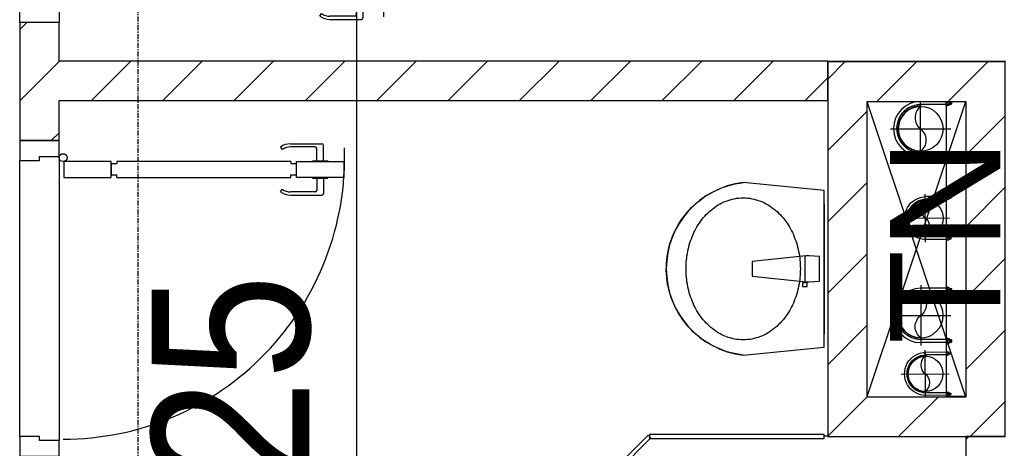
# Model space of a CAD drawing. Header units: millimetres. Extents: x 962 to 241049, y -15958 to 84407.
# Drawn here: x 174932 to 177431, y 57655 to 58742 of the extents above; entities that cross this region are included whole.
import ezdxf

# ---------------------------------------------------------------- set-up
doc = ezdxf.new("R2010")
doc.units = ezdxf.units.MM
doc.linetypes.add('Grid Line', pattern=[22.225, 12.7, -3.175, 3.175, -3.175])
doc.linetypes.add('IMPORT-CENTER _3_', pattern=[10.16, 6.35, -1.27, 1.27, -1.27])
for name, color, linetype, lineweight in [('0-1', 7, 'Continuous', 5), ('0-2', 250, 'Continuous', 9), ('A-ANNO-DIMS', 211, 'Continuous', 9), ('A-ANNO-DIMS-160', 211, 'Continuous', 9), ('A-DETL-GENF-1', 9, 'Continuous', 9), ('A-DOOR-1', 254, 'Continuous', 9), ('A-DOOR-2', 9, 'Continuous', 9), ('A-FLOR-2', 9, 'Continuous', 9), ('A-GLAZ-CURT-1', 254, 'Continuous', 9), ('A-GLAZ-CURT-2', 9, 'Continuous', 9), ('A-WALL-1', 253, 'Continuous', 18), ('A-WALL-2', 9, 'Continuous', 9), ('A-WALL-3', 113, 'Continuous', 18), ('A-WALL-PATT-1', 10, 'Continuous', 9), ('A-WALL-PATT-2', 111, 'Continuous', 9), ('G-ANNO-TEXT-1', 7, 'Continuous', 9), ('G-IMPT', 8, 'Continuous', 9), ('G-IMPT-2', 8, 'IMPORT-CENTER _3_', 9), ('M-EQPM', 50, 'Continuous', 9), ('P-SANR-FIXT-1', 254, 'Continuous', 9), ('S-GRID-1', 1, 'Grid Line', 9)]:
    doc.layers.add(name, color=color, linetype=linetype, lineweight=lineweight)
doc.styles.add('Arial_10', font='arial_0.ttf', dxfattribs={"height": 280})
doc.styles.add('UTM Avo', font='UTM Avo.ttf', dxfattribs={"width": 0.9, "height": 400})
doc.dimstyles.new('1_Dim_chi_tiet_2_5_1', dxfattribs={"dimscale": 304.8, "dimtxt": 399.720379, "dimasz": 0.629921, "dimexe": 0.524934, "dimexo": 0.0625, "dimgap": 0.052493, "dimtad": 1, "dimdec": 0, "dimrnd": 5, "dimzin": 0, "dimdsep": 46, "dimtxsty": 'UTM Avo', "dimblk1": 'OBLIQUE', "dimblk2": 'OBLIQUE', "dimsah": 1, "dimcen": 0.09, "dimdle": 0.524934, "dimazin": 0, "dimtfac": 1, "dimtdec": 4, "dimtix": 1, "dimtmove": 0, "dimatfit": 3, "dimfxl": 1.049869, "dimfxlon": 1, "dimtvp": 1, "dimtolj": 1, "dimtzin": 0, "dimarcsym": 2})
pattern_1 = [(45, (0, 0), (-90.50967, 90.50967), [])]
pattern_2 = [(45, (63179.03, 0), (-90.50967, 90.50967), [])]

# ---------------------------------------------------------------- blocks, each defined once
blk = doc.blocks.new('DOOR_CW_01 CANH MO-PANEL KINH - DIW_01-900x2200-CỬA GỖ VÂN LAMINATE-553375-TKCS_MB TẦNG 1')
at = {"layer": 'A-DETL-GENF-1'}
for p, q in [((-397, -182), (-397, -62)), ((-397, -62), (-357, -62)), ((-357, -62), (-357, -182)), ((-357, -182), (-397, -182)), ((-397, -196), (-391, -196)), ((-397, -738), (-397, -196)), ((-391, -196), (-391, -182)), ((-391, -182), (-363, -182)), ((-363, -182), (-363, -196)), ((-357, -196), (-363, -196)), ((-357, -196), (-357, -738)), ((-433.9, -711.2), (-427.3, -715.8)), ((-320.1, -711.2), (-326.7, -715.8)), ((-442, -737), (-442, -816.5)), ((-434, -799.5), (-434, -737)), ((-397, -738), (-391, -738)), ((-391, -752), (-391, -738)), ((-357, -738), (-363, -738)), ((-363, -738), (-363, -752)), ((-320, -799.5), (-320, -737)), ((-312, -737), (-312, -816.5)), ((-357, -752), (-397, -752)), ((-397, -752), (-397, -872)), ((-363, -752), (-391, -752)), ((-357, -872), (-357, -752)), ((-399, -792.2), (-399, -831.8)), ((-397, -792.2), (-399, -792.2)), ((-397, -792.2), (-397, -831.8)), ((-357, -792.2), (-357, -831.8)), ((-357, -792.2), (-355, -792.2)), ((-355, -792.2), (-355, -831.8)), ((-399, -820.5), (-438, -820.5)), ((-399, -803.5), (-430, -803.5)), ((-355, -803.5), (-324, -803.5)), ((-355, -820.5), (-316, -820.5)), ((-399, -831.8), (-397, -831.8)), ((-355, -831.8), (-357, -831.8)), ((-397, -872), (-357, -872))]:
    blk.add_line(p, q, dxfattribs=at)
blk.add_circle((-407, -60), 10, dxfattribs=at)
for centre, radius, start, end in [((-407, -60), 814, 268, 0), ((-397, -737), 45, 145, 180), ((-397, -737), 37, 145, 180), ((-357, -737), 37, 0, 35), ((-357, -737), 45, 360, 35), ((-430, -799.5), 4, 180, 270), ((-324, -799.5), 4, 270, 0), ((-438, -816.5), 4, 180, 270), ((-316, -816.5), 4, 270, 0)]:
    blk.add_arc(centre, radius, start, end, dxfattribs=at)
at = {"layer": 'A-DOOR-2'}
for p, q in [((-450, -50), (-450, 50)), ((-450, 50), (-400, 50)), ((-400, 50), (-400, 0)), ((400, 0), (400, 50)), ((400, 50), (450, 50)), ((450, 50), (450, -50)), ((-410, 0), (-410, -50)), ((-400, 0), (-410, 0)), ((410, 0), (400, 0)), ((410, -50), (410, 0)), ((-410, -50), (-450, -50)), ((-407, -50), (-382, -50)), ((450, -50), (410, -50))]:
    blk.add_line(p, q, dxfattribs=at)
blk = doc.blocks.new('DOOR_CW_01 CANH MO-PANEL KINH - DIG_02-800x2200-CỬA NHÔM KÍNH-400864-TKCS_MB TẦNG 1')
at = {"layer": 'A-DETL-GENF-1'}
for p, q in [((-347, 772), (-307, 772)), ((-347, 652), (-347, 772)), ((-307, 772), (-307, 652)), ((-349, 731.8), (-347, 731.8)), ((-349, 692.2), (-349, 731.8)), ((-347, 692.2), (-347, 731.8)), ((-307, 692.2), (-307, 731.8)), ((-305, 731.8), (-307, 731.8)), ((-305, 692.2), (-305, 731.8)), ((-392, 637), (-392, 716.5)), ((-349, 720.5), (-388, 720.5)), ((-349, 703.5), (-380, 703.5)), ((-305, 720.5), (-266, 720.5)), ((-305, 703.5), (-274, 703.5)), ((-262, 637), (-262, 716.5)), ((-384, 699.5), (-384, 637)), ((-347, 692.2), (-349, 692.2)), ((-307, 692.2), (-305, 692.2)), ((-270, 699.5), (-270, 637)), ((-307, 652), (-347, 652)), ((-313, 652), (-341, 652)), ((-341, 652), (-341, 638)), ((-313, 638), (-313, 652)), ((-347, 638), (-341, 638)), ((-347, 638), (-347, 196)), ((-307, 638), (-313, 638)), ((-307, 196), (-307, 638)), ((-383.9, 611.2), (-377.3, 615.8)), ((-270.1, 611.2), (-276.7, 615.8)), ((-347, 196), (-341, 196)), ((-307, 182), (-347, 182)), ((-347, 182), (-347, 62)), ((-341, 196), (-341, 182)), ((-341, 182), (-313, 182)), ((-307, 196), (-313, 196)), ((-313, 182), (-313, 196)), ((-307, 62), (-307, 182)), ((-347, 62), (-307, 62))]:
    blk.add_line(p, q, dxfattribs=at)
blk.add_circle((-357, 60), 10, dxfattribs=at)
for centre, radius, start, end in [((-357, 60), 714, 360, 92), ((-388, 716.5), 4, 90, 180), ((-380, 699.5), 4, 90, 180), ((-274, 699.5), 4, 0, 90), ((-266, 716.5), 4, 0, 90), ((-347, 637), 45, 180, 215), ((-347, 637), 37, 180, 215), ((-307, 637), 37, 325, 0), ((-307, 637), 45, 325, 0)]:
    blk.add_arc(centre, radius, start, end, dxfattribs=at)
at = {"layer": 'A-DOOR-2'}
for p, q in [((-360, 50), (-400, 50)), ((-400, 50), (-400, -50)), ((-360, 0), (-360, 50)), ((-357, 50), (-332, 50)), ((400, 50), (360, 50)), ((360, 50), (360, 0)), ((400, -50), (400, 50)), ((-350, 0), (-360, 0)), ((-350, -50), (-350, 0)), ((360, 0), (350, 0)), ((350, 0), (350, -50)), ((-400, -50), (-350, -50)), ((350, -50), (400, -50))]:
    blk.add_line(p, q, dxfattribs=at)
blk = doc.blocks.new('bonruatreo - Chậu rửa-348246-TKCS_MB TẦNG 1')
at = {"layer": 'P-SANR-FIXT-1'}
for p, q in [((-218.6, 205), (-198.4, 0)), ((198.4, 0), (218.6, 205)), ((-18.5, 182.5), (-32.2, 52.9)), ((18.5, 182.5), (-18.5, 182.5)), ((33, 45.4), (18.5, 182.5)), ((-35.6, 54.2), (-44.7, 54.2)), ((-44.7, 54.2), (-44.7, 42.8)), ((-35.6, 52.9), (-35.6, 54.2)), ((-32.2, 52.9), (-35.6, 52.9)), ((-35.6, 44.2), (-35.6, 52.9)), ((-32.2, 52.9), (-33.1, 44.2)), ((-44.7, 42.8), (-35.6, 42.8)), ((-35.6, 42.8), (-35.6, 44.2)), ((-35.6, 44.2), (-33.1, 44.2)), ((-33, 37.3), (-31.4, 12.2)), ((32.7, 48.5), (-32.7, 48.5)), ((31.4, 12.2), (33, 37.3)), ((-198.4, 0), (198.4, 0)), ((165, 0), (-165, 0)), ((-30.2, 11), (30.2, 11))]:
    blk.add_line(p, q, dxfattribs=at)
at = {"layer": 'P-SANR-FIXT-1', "flags": 128}
blk.add_lwpolyline([(-218.6, 205), (-217.4, 213.7), (-215.9, 222.4), (-214, 231), (-211.8, 239.5), (-209.3, 247.9), (-206.4, 256.2), (-203.2, 264.4), (-199.6, 272.5), (-195.8, 280.4), (-191.6, 288.1), (-187.1, 295.7), (-182.3, 303.1), (-177.3, 310.3), (-171.9, 317.3), (-166.3, 324.1), (-160.4, 330.6), (-154.2, 336.9), (-147.8, 342.9), (-141.2, 348.7), (-134.3, 354.2), (-127.3, 359.4), (-120, 364.4), (-112.5, 369), (-104.9, 373.4), (-97.1, 377.4), (-89.1, 381.2), (-81, 384.6), (-72.7, 387.6), (-64.4, 390.4), (-55.9, 392.8), (-47.3, 394.8), (-38.7, 396.6), (-30, 397.9), (-21.3, 399), (-12.5, 399.6), (-3.7, 400), (5.1, 399.9), (13.9, 399.6), (22.6, 398.8), (31.4, 397.8), (40.1, 396.3), (48.7, 394.5), (57.2, 392.4), (65.7, 390), (74, 387.2), (82.2, 384.1), (90.3, 380.6), (98.3, 376.8), (106.1, 372.7), (113.7, 368.3), (121.1, 363.6), (128.4, 358.7), (135.4, 353.4), (142.2, 347.8), (148.8, 342), (155.2, 335.9), (161.3, 329.6), (167.2, 323), (172.8, 316.2), (178.1, 309.2), (183.1, 302), (187.8, 294.6), (192.2, 287), (196.4, 279.2), (200.2, 271.3), (203.7, 263.2), (206.8, 255), (209.7, 246.6), (212.2, 238.2), (214.3, 229.7), (216.1, 221.1), (217.6, 212.4), (218.6, 205)], dxfattribs=at)
at = {"layer": 'P-SANR-FIXT-1'}
for centre, radius, start, end in [((0, 180), 220, 6.525, 173.475), ((5.5, 41.4), 38.7, 175.8543, 186.034), ((-5.5, 41.4), 38.7, 353.966, 6.034), ((-30.1, 12.3), 1.3, 183.5997, 268.7722), ((30.1, 12.3), 1.3, 271.2278, 356.4003)]:
    blk.add_arc(centre, radius, start, end, dxfattribs=at)
for points in [[(-180, 205), (-180, 212.4), (-178.6, 227.3), (-172.4, 248.8), (-162.5, 268.9), (-149.4, 287), (-133.8, 303), (-116.1, 316.6), (-96.9, 327.9), (-76.5, 336.8), (-55.2, 343.5), (-33.3, 347.9), (-11.2, 350.1), (11.1, 350.1), (33.3, 347.9), (55.2, 343.5), (76.5, 336.8), (96.9, 327.9), (116.1, 316.6), (133.8, 302.9), (149.5, 287), (162.5, 268.8), (172.4, 248.8), (178.6, 227.3), (180, 212.4), (180, 205)], [(180, 205), (180, 197.6), (178.6, 182.7), (172.4, 161.2), (162.5, 141.2), (149.5, 123), (133.8, 107.1), (116.1, 93.4), (96.9, 82.1), (76.5, 73.2), (55.2, 66.5), (33.3, 62.1), (11.1, 59.9), (-11.2, 59.9), (-33.3, 62.1), (-55.2, 66.5), (-76.5, 73.2), (-96.9, 82.1), (-116.1, 93.4), (-133.8, 107), (-149.4, 123), (-162.5, 141.1), (-172.4, 161.2), (-178.6, 182.7), (-180, 197.6), (-180, 205)]]:
    blk.add_open_spline(points, degree=3, dxfattribs=at)
blk = doc.blocks.new('System Panel - Glazed-579637-TKCS_MB TẦNG 1')
at = {"layer": 'A-GLAZ-CURT-2'}
for p, q in [((352.2, 5), (-352.2, 5)), ((-352.2, 5), (-352.2, -5)), ((352.2, -5), (352.2, 5)), ((-352.2, -5), (352.2, -5))]:
    blk.add_line(p, q, dxfattribs=at)
blk = doc.blocks.new('System Panel - Glazed-919683-TKCS_MB TẦNG 1')
at = {"layer": 'A-GLAZ-CURT-2'}
for p, q in [((221.2, 5), (-221.2, 5)), ((-221.2, 5), (-221.2, -5)), ((221.2, -5), (221.2, 5)), ((-221.2, -5), (221.2, -5))]:
    blk.add_line(p, q, dxfattribs=at)
blk = doc.blocks.new('NCV_TKTC_TANG 1_rvt-1-TKCS_MB TẦNG 1')
at = {"layer": 'A-WALL-PATT-1'}
h = blk.add_hatch(dxfattribs=at)
h.set_pattern_fill('FP_1', color=256, style=0, pattern_type=2)
h.set_pattern_definition(pattern_1)
h.paths.add_polyline_path([(111841.4, 56836.9), (111852.6, 56836.9), (111852.6, 57635.3), (111752.6, 57635.3), (111752.6, 56836.9)])
h.paths.add_polyline_path([(111752.6, 58435.3), (111852.6, 58435.3), (111852.6, 58734.9), (111752.6, 58734.9)])
h.paths.add_polyline_path([(111852.6, 59634.9), (111852.6, 59936.9), (111752.6, 59936.9), (111752.6, 59634.9)])
h.paths.add_polyline_path([(111772.6, 60136.9), (111852.6, 60136.9), (111852.6, 60534.9), (111752.6, 60534.9), (111752.6, 60136.9)])
h.paths.add_polyline_path([(111852.6, 61434.9), (111852.6, 61636.9), (111752.6, 61636.9), (111752.6, 61434.9)])
h = blk.add_hatch(dxfattribs=at)
h.set_pattern_fill('FP_1', color=256, style=0, pattern_type=2)
h.set_pattern_definition(pattern_1)
h.paths.add_polyline_path([(111852.6, 58536.9), (113802.6, 58536.9), (113802.6, 58636.9), (111852.6, 58636.9)])
h = blk.add_hatch(dxfattribs=at)
h.set_pattern_fill('FP_1', color=256, style=0, pattern_type=2)
h.set_pattern_definition(pattern_1)
h.paths.add_polyline_path([(114152.6, 56836.9), (114252.6, 56836.9), (114252.6, 57684.9), (114152.6, 57684.9), (114152.6, 56949.3)])
at = {"layer": 'A-FLOR-2'}
for p, q in [((113802.6, 58636.9), (114252.6, 58636.9)), ((111752.6, 57685.3), (111752.6, 58385.3)), ((113792.6, 57686.9), (113802.2, 57686.9))]:
    blk.add_line(p, q, dxfattribs=at)
at = {"layer": 'A-WALL-1'}
for p, q in [((111852.6, 58734.9), (111752.6, 58734.9)), ((111752.6, 58734.9), (111752.6, 58435.3)), ((111852.6, 58636.9), (111852.6, 58734.9)), ((113802.6, 58636.9), (111852.6, 58636.9)), ((113802.6, 58536.9), (113802.6, 58636.9)), ((111852.6, 58435.3), (111852.6, 58536.9)), ((111852.6, 58536.9), (113802.6, 58536.9)), ((111752.6, 58435.3), (111852.6, 58435.3)), ((114152.6, 57684.9), (114152.6, 56836.9)), ((114252.6, 57684.9), (114152.6, 57684.9))]:
    blk.add_line(p, q, dxfattribs=at)
at = {"layer": 'A-WALL-2'}
for p, q in [((111752.6, 57685.3), (111752.6, 58385.3)), ((111852.6, 58395.3), (111852.6, 57675.3))]:
    blk.add_line(p, q, dxfattribs=at)
at = {"layer": 'A-DOOR-1'}
for name, p, rotation in [('DOOR_CW_01 CANH MO-PANEL KINH - DIW_01-900x2200-CỬA GỖ VÂN LAMINATE-553375-TKCS_MB TẦNG 1', (111802.6, 59184.9), 89.99999999999905), ('DOOR_CW_01 CANH MO-PANEL KINH - DIG_02-800x2200-CỬA NHÔM KÍNH-400864-TKCS_MB TẦNG 1', (111802.6, 58035.3), 269.999999999999)]:
    blk.add_blockref(name, p, dxfattribs=dict(at, rotation=rotation))
at = {"layer": 'A-GLAZ-CURT-1', "rotation": 44.99999999999893}
blk.add_blockref('System Panel - Glazed-579637-TKCS_MB TẦNG 1', (113101.2, 57436.3), dxfattribs=at)
at = {"layer": 'A-GLAZ-CURT-1'}
blk.add_blockref('System Panel - Glazed-919683-TKCS_MB TẦNG 1', (113571.4, 57685.3), dxfattribs=at)
at = {"layer": 'P-SANR-FIXT-1', "rotation": 89.99999999999957}
blk.add_blockref('bonruatreo - Chậu rửa-348246-TKCS_MB TẦNG 1', (113792.6, 58110.3), dxfattribs=at)
blk = doc.blocks.new('TKTC_XREF_251221_MB TANG 1 - TKTC_XREF_260130_MB TANG 1_dwg_CUM U_DN100-4202115-TKCS_MB TẦNG 1')
at = {"layer": 'G-IMPT'}
blk.add_hatch(color=256, dxfattribs=at).paths.add_polyline_path([(0, -61), (0, -57), (14.8, -55.1), (28.5, -49.4), (40.3, -40.3), (49.4, -28.5), (55.1, -14.8), (57, 0), (55.1, 14.8), (49.4, 28.5), (40.3, 40.3), (28.5, 49.4), (14.8, 55.1), (0, 57), (0, 61), (15.8, 58.9), (30.5, 52.8), (43.1, 43.1), (52.8, 30.5), (58.9, 15.8), (61, 0), (58.9, -15.8), (52.8, -30.5), (43.1, -43.1), (30.5, -52.8), (15.8, -58.9)])
for p, q in [((-79.1, 66.6), (-79.1, 63.4)), ((-76.6, 66.6), (-76.6, 63.4)), ((-74.6, 66.6), (-74.6, 63.4)), ((-72.7, 69.3), (-72.7, 60.7)), ((-66.9, 67.9), (-71.7, 67.9)), ((-65, 69), (0, 69)), ((-66.9, 62.1), (-71.7, 62.1)), ((-72.7, -60.7), (-72.7, -69.3)), ((-66.9, -62.1), (-71.7, -62.1)), ((-79.1, -63.4), (-79.1, -66.6)), ((-76.6, -63.4), (-76.6, -66.6)), ((-74.6, -63.4), (-74.6, -66.6)), ((-66.9, -67.9), (-71.7, -67.9)), ((-65, -69), (0, -69))]:
    blk.add_line(p, q, dxfattribs=at)
at = {"layer": 'G-IMPT', "flags": 128}
for points in [[(-72.7, 67.6), (-78.1, 67.6), (-78.1, 62.4), (-72.7, 62.4)], [(-71.7, 59.2), (-66.9, 59.2), (-66.9, 70.8), (-71.7, 70.8)], [(-66.9, 70.8), (-66.9, 72.7), (-65, 72.7), (-65, 57.3), (-66.9, 57.3), (-66.9, 59.2)], [(-65, 61), (0, 61), (0, 57)], [(-72.7, -62.4), (-78.1, -62.4), (-78.1, -67.6), (-72.7, -67.6)], [(-71.7, -70.8), (-66.9, -70.8), (-66.9, -59.2), (-71.7, -59.2)], [(-66.9, -59.2), (-66.9, -57.3), (-65, -57.3), (-65, -72.7), (-66.9, -72.7), (-66.9, -70.8)], [(-65, -61), (0, -61), (0, -57)]]:
    blk.add_lwpolyline(points, dxfattribs=at)
at = {"layer": 'G-IMPT'}
for centre, radius, start, end in [((-78.1, 66.6), 0.96, 90, 180), ((-78.1, 63.4), 0.96, 180, 270), ((-71.1, 69.3), 1.56, 112.6199, 247.3801), ((-67.9, 65), 4.8, 143.1301, 216.8699), ((0, 0), 69, 270, 90), ((-71.1, 60.7), 1.56, 112.6199, 247.3801), ((0, 0), 61, 270, 90), ((0, 0), 57, 270, 90), ((-78.1, -63.4), 0.96, 90, 180), ((-71.1, -60.7), 1.56, 112.6199, 247.3801), ((-67.9, -65), 4.8, 143.1301, 216.8699), ((-78.1, -66.6), 0.96, 180, 270), ((-71.1, -69.3), 1.56, 112.6199, 247.3801)]:
    blk.add_arc(centre, radius, start, end, dxfattribs=at)
blk = doc.blocks.new('TKTC_XREF_251221_MB TANG 1 - TKTC_XREF_260130_MB TANG 1_dwg_$cc-V203-TKCS_MB TẦNG 1')
at = {"layer": 'G-IMPT'}
blk.add_circle((0, 0), 0.5, dxfattribs=at)
for centre, radius, start, end in [((0, 0), 0.5, 90, 270), ((0.188, 0.25), 0.313, 126.8699, 233.1301), ((-0.188, -0.25), 0.313, 306.8699, 53.1301)]:
    blk.add_arc(centre, radius, start, end, dxfattribs=at)
at = {"layer": 'G-IMPT-2'}
for p, q in [((0, -0.656), (0, 0.673)), ((-0.673, 0), (0.673, 0))]:
    blk.add_line(p, q, dxfattribs=at)
blk = doc.blocks.new('TKTC_XREF_251221_MB TANG 1 - TKTC_XREF_260130_MB TANG 1_dwg_$cc-4202122-TKCS_MB TẦNG 1')
at = {"layer": 'G-IMPT'}
blk.add_circle((0, 0), 0.5, dxfattribs=at)
for centre, radius, start, end in [((0, 0), 0.5, 90, 270), ((0.188, 0.25), 0.313, 126.8699, 233.1301), ((-0.188, -0.25), 0.313, 306.8699, 53.1301)]:
    blk.add_arc(centre, radius, start, end, dxfattribs=at)
at = {"layer": 'G-IMPT-2'}
for p, q in [((0, -0.673), (0, 0.673)), ((-0.673, 0), (0.673, 0))]:
    blk.add_line(p, q, dxfattribs=at)
blk = doc.blocks.new('TKTC_XREF_251221_MB TANG 1 - TKTC_XREF_260130_MB TANG 1_dwg_CUM U_DN100-4202112-TKCS_MB TẦNG 1')
at = {"layer": 'G-IMPT'}
blk.add_hatch(color=256, dxfattribs=at).paths.add_polyline_path([(0, 61), (0, 57), (14.8, 55.1), (28.5, 49.4), (40.3, 40.3), (49.4, 28.5), (55.1, 14.8), (57, 0), (55.1, -14.8), (49.4, -28.5), (40.3, -40.3), (28.5, -49.4), (14.8, -55.1), (0, -57), (0, -61), (15.8, -58.9), (30.5, -52.8), (43.1, -43.1), (52.8, -30.5), (59.7, -9.6), (61, 0), (58.9, 15.8), (52.8, 30.5), (43.1, 43.1), (30.5, 52.8), (15.8, 58.9)])
for p, q in [((-79.1, 66.6), (-79.1, 63.4)), ((-76.6, 66.6), (-76.6, 63.4)), ((-74.6, 66.6), (-74.6, 63.4)), ((-72.7, 69.3), (-72.7, 60.7)), ((-66.9, 67.9), (-71.7, 67.9)), ((-66.9, 62.1), (-71.7, 62.1)), ((-65, 69), (0, 69)), ((-79.1, -63.4), (-79.1, -66.6)), ((-76.6, -63.4), (-76.6, -66.6)), ((-74.6, -63.4), (-74.6, -66.6)), ((-72.7, -60.7), (-72.7, -69.3)), ((-66.9, -62.1), (-71.7, -62.1)), ((-66.9, -67.9), (-71.7, -67.9)), ((-65, -69), (0, -69))]:
    blk.add_line(p, q, dxfattribs=at)
at = {"layer": 'G-IMPT', "flags": 128}
for points in [[(-72.7, 67.6), (-78.1, 67.6), (-78.1, 62.4), (-72.7, 62.4)], [(-71.7, 59.2), (-66.9, 59.2), (-66.9, 70.8), (-71.7, 70.8)], [(-66.9, 70.8), (-66.9, 72.7), (-65, 72.7), (-65, 57.3), (-66.9, 57.3), (-66.9, 59.2)], [(-65, 61), (0, 61), (0, 57)], [(-72.7, -62.4), (-78.1, -62.4), (-78.1, -67.6), (-72.7, -67.6)], [(-71.7, -70.8), (-66.9, -70.8), (-66.9, -59.2), (-71.7, -59.2)], [(-66.9, -59.2), (-66.9, -57.3), (-65, -57.3), (-65, -72.7), (-66.9, -72.7), (-66.9, -70.8)], [(-65, -61), (0, -61), (0, -57)]]:
    blk.add_lwpolyline(points, dxfattribs=at)
at = {"layer": 'G-IMPT'}
for centre, radius, start, end in [((-78.1, 66.6), 0.96, 90, 180), ((-78.1, 63.4), 0.96, 180, 270), ((-71.1, 69.3), 1.56, 112.6199, 247.3801), ((-67.9, 65), 4.8, 143.1301, 216.8699), ((-71.1, 60.7), 1.56, 112.6199, 247.3801), ((0, 0), 69, 270, 90), ((0, 0), 61, 270, 90), ((0, 0), 57, 270, 90), ((-78.1, -63.4), 0.96, 90, 180), ((-78.1, -66.6), 0.96, 180, 270), ((-71.1, -60.7), 1.56, 112.6199, 247.3801), ((-67.9, -65), 4.8, 143.1301, 216.8699), ((-71.1, -69.3), 1.56, 112.6199, 247.3801)]:
    blk.add_arc(centre, radius, start, end, dxfattribs=at)
blk = doc.blocks.new('TKTC_XREF_251221_MB TANG 1 - TKTC_XREF_260130_MB TANG 1_dwg_CUM U_DN100-V204-TKCS_MB TẦNG 1')
at = {"layer": 'G-IMPT'}
blk.add_hatch(color=256, dxfattribs=at).paths.add_polyline_path([(0, 61), (0, 57), (14.8, 55.1), (28.5, 49.4), (40.3, 40.3), (49.4, 28.5), (55.1, 14.8), (57, 0), (55.1, -14.8), (49.4, -28.5), (40.3, -40.3), (28.5, -49.4), (14.8, -55.1), (0, -57), (0, -61), (15.8, -58.9), (30.5, -52.8), (43.1, -43.1), (52.8, -30.5), (58.9, -15.8), (61, 0), (58.9, 15.8), (52.8, 30.5), (43.1, 43.1), (30.5, 52.8), (15.8, 58.9)])
for p, q in [((-79.1, 66.6), (-79.1, 63.4)), ((-76.6, 66.6), (-76.6, 63.4)), ((-74.6, 66.6), (-74.6, 63.4)), ((-72.7, 69.3), (-72.7, 60.7)), ((-66.9, 67.9), (-71.7, 67.9)), ((-66.9, 62.1), (-71.7, 62.1)), ((-65, 69), (0, 69)), ((-79.1, -63.4), (-79.1, -66.6)), ((-76.6, -63.4), (-76.6, -66.6)), ((-74.6, -63.4), (-74.6, -66.6)), ((-72.7, -60.7), (-72.7, -69)), ((-66.9, -62.1), (-71.7, -62.1)), ((-66.9, -67.9), (-71.7, -67.9))]:
    blk.add_line(p, q, dxfattribs=at)
at = {"layer": 'G-IMPT', "flags": 128}
for points in [[(-72.7, 67.6), (-78.1, 67.6), (-78.1, 62.4), (-72.7, 62.4)], [(-71.7, 59.2), (-66.9, 59.2), (-66.9, 70.8), (-71.7, 70.8)], [(-66.9, 70.8), (-66.9, 72.7), (-65, 72.7), (-65, 57.3), (-66.9, 57.3), (-66.9, 59.2)], [(-65, 61), (0, 61), (0, 57)], [(-72.7, -62.4), (-78.1, -62.4), (-78.1, -67.6), (-72.7, -67.6)], [(-66.9, -69), (-66.9, -59.2), (-71.7, -59.2)], [(-66.9, -59.2), (-66.9, -57.3), (-65, -57.3), (-65, -69)], [(-65, -61), (0, -61), (0, -57)]]:
    blk.add_lwpolyline(points, dxfattribs=at)
at = {"layer": 'G-IMPT'}
for centre, radius, start, end in [((-78.1, 66.6), 0.96, 90, 180), ((-78.1, 63.4), 0.96, 180, 270), ((-71.1, 69.3), 1.56, 112.6199, 247.3801), ((-67.9, 65), 4.8, 143.1301, 216.8699), ((-71.1, 60.7), 1.56, 112.6199, 247.3801), ((0, 0), 69, 270.0746, 90), ((0, 0), 61, 270, 90), ((0, 0), 57, 270, 90), ((-78.1, -63.4), 0.96, 90, 180), ((-78.1, -66.6), 0.96, 180, 270), ((-71.1, -60.7), 1.56, 112.6199, 247.3801), ((-67.9, -65), 4.8, 143.1301, 216.8699)]:
    blk.add_arc(centre, radius, start, end, dxfattribs=at)
blk = doc.blocks.new('TKTC_XREF_251221_MB TANG 1 - TKTC_XREF_260130_MB TANG 1_dwg_$cc-V205-TKCS_MB TẦNG 1')
at = {"layer": 'G-IMPT'}
blk.add_circle((0, 0), 0.5, dxfattribs=at)
for centre, radius, start, end in [((0, 0), 0.5, 90, 270), ((0.188, 0.25), 0.313, 126.8699, 233.1301), ((-0.188, -0.25), 0.313, 306.8699, 53.1301)]:
    blk.add_arc(centre, radius, start, end, dxfattribs=at)
at = {"layer": 'G-IMPT-2'}
for p, q in [((0, -0.673), (0, 0.613)), ((-0.673, 0), (0.673, 0))]:
    blk.add_line(p, q, dxfattribs=at)
blk = doc.blocks.new('TKTC_XREF_251221_MB TANG 1 - TKTC_XREF_260130_MB TANG 1_dwg_$cc-4202118-TKCS_MB TẦNG 1')
at = {"layer": 'G-IMPT'}
blk.add_circle((0, 0), 0.5, dxfattribs=at)
for centre, radius, start, end in [((0, 0), 0.5, 90, 270), ((0.188, 0.25), 0.313, 126.8699, 233.1301), ((-0.188, -0.25), 0.313, 306.8699, 53.1301)]:
    blk.add_arc(centre, radius, start, end, dxfattribs=at)
at = {"layer": 'G-IMPT-2'}
for p, q in [((0, -0.673), (0, 0.673)), ((-0.673, 0), (0.673, 0))]:
    blk.add_line(p, q, dxfattribs=at)
blk = doc.blocks.new('TKTC_XREF_251221_MB TANG 1 - TKTC_XREF_260130_MB TANG 1_dwg-4202109-TKCS_MB TẦNG 1')
at = {"layer": 'G-IMPT', "flags": 128}
blk.add_lwpolyline([(-88999.2, -343559.8), (-89048.8, -343559.8), (-89048.8, -342811.8)], dxfattribs=at)
for name, p, xscale, yscale, zscale, rotation in [('TKTC_XREF_251221_MB TANG 1 - TKTC_XREF_260130_MB TANG 1_dwg_$cc-V205-TKCS_MB TẦNG 1', (-89114, -342881.5), 113.7150000000091, 113.7150000000091, 113.7150000000091, 359.9990086636432), ('TKTC_XREF_251221_MB TANG 1 - TKTC_XREF_260130_MB TANG 1_dwg_CUM U_DN100-V204-TKCS_MB TẦNG 1', (-89114, -342880.6), 0.9975000000000005, 0.9975000000000005, 0.9975000000000005, 180.000991338195), ('TKTC_XREF_251221_MB TANG 1 - TKTC_XREF_260130_MB TANG 1_dwg_$cc-4202118-TKCS_MB TẦNG 1', (-89101.7, -343107.7), 90.00000000005107, 90.00000000005107, 90.00000000005107, 0.3740267799372842), ('TKTC_XREF_251221_MB TANG 1 - TKTC_XREF_260130_MB TANG 1_dwg_CUM U_DN100-4202112-TKCS_MB TẦNG 1', (-89113.6, -343354.4), 0.9974999999999965, 0.9974999999999965, 0.9974999999999965, 180.0009913385626), ('TKTC_XREF_251221_MB TANG 1 - TKTC_XREF_260130_MB TANG 1_dwg_$cc-V203-TKCS_MB TẦNG 1', (-89102.4, -343502.7), 90.00000000005107, 90.00000000005107, 90.00000000005107, 0.3740267799372842)]:
    blk.add_blockref(name, p, dxfattribs=dict(xscale=xscale, yscale=yscale, zscale=zscale, rotation=rotation))
at = {"extrusion": (0, 0, -1)}
for name, p, xscale, yscale, zscale, rotation in [('TKTC_XREF_251221_MB TANG 1 - TKTC_XREF_260130_MB TANG 1_dwg_CUM U_DN100-4202115-TKCS_MB TẦNG 1', (89099.8, -343107.7), 0.7894736842105242, 0.7894736842105242, -0.7894736842105242, 359.6259732184666), ('TKTC_XREF_251221_MB TANG 1 - TKTC_XREF_260130_MB TANG 1_dwg_$cc-4202122-TKCS_MB TẦNG 1', (89113.6, -343354.4), 113.7150000000092, 113.7150000000092, -113.7150000000092, 179.9990086636432), ('TKTC_XREF_251221_MB TANG 1 - TKTC_XREF_260130_MB TANG 1_dwg_CUM U_DN100-4202115-TKCS_MB TẦNG 1', (89100.4, -343502.7), 0.7894736842105242, 0.7894736842105242, -0.7894736842105242, 359.6259732184666)]:
    blk.add_blockref(name, p, dxfattribs=dict(at, xscale=xscale, yscale=yscale, zscale=zscale, rotation=rotation))
blk = doc.blocks.new('TKTC_XREF_251221_MB TANG 1 - TKTC_XREF_251221_MB TANG 1-2038492-TKCS_MB TẦNG 1')
blk.add_blockref('TKTC_XREF_251221_MB TANG 1 - TKTC_XREF_260130_MB TANG 1_dwg-4202109-TKCS_MB TẦNG 1', (169499.1, 384109.7))
blk = doc.blocks.new('DIMBLOCK386-TKCS_MB TẦNG 1')
at = {"layer": 'A-ANNO-DIMS-160'}
for p, q in [((175786.1, 61795.3), (175786.1, 53351.9)), ((176106.1, 61635.3), (175626.1, 61635.3)), ((175786.1, 61635.3), (176106.1, 61635.3)), ((175466.1, 53511.9), (175946.1, 53511.9)), ((175786.1, 53511.9), (175466.1, 53511.9))]:
    blk.add_line(p, q, dxfattribs=at)
at = {"layer": 'A-ANNO-DIMS-160', "lineweight": 25}
for p, q in [((175786.1, 61635.3), (175690.1, 61731.3)), ((175786.1, 61635.3), (175882.1, 61539.3)), ((175786.1, 53511.9), (175690.1, 53607.9)), ((175786.1, 53511.9), (175882.1, 53415.9))]:
    blk.add_line(p, q, dxfattribs=at)
at = {"layer": 'A-ANNO-DIMS-160', "color": 0, "insert": (175266.5, 57025.9), "char_height": 400, "width": 1314.636, "attachment_point": 1, "rotation": 90, "line_spacing_factor": 1.110334, "style": 'UTM Avo'}
blk.add_mtext('8125', dxfattribs=at)
blk = doc.blocks.new('_Oblique')
at = {"color": 0, "linetype": 'ByBlock', "lineweight": -2}
blk.add_line((-0.5, -0.5), (0.5, 0.5), dxfattribs=at)

msp = doc.modelspace()

# ---------------------------------------------------------------- hatches: boundary and pattern name
at = {"layer": 'A-WALL-PATT-2'}
h = msp.add_hatch(dxfattribs=at)
h.set_pattern_fill('FP_1', color=256, style=0, pattern_type=2)
h.set_pattern_definition(pattern_2)
h.paths.add_polyline_path([(177327.4, 58534.9), (177331.2, 58536.6), (177331.2, 58634.9), (176981.2, 58634.9), (176981.2, 58534.9), (177081.2, 58534.9)])
h = msp.add_hatch(dxfattribs=at)
h.set_pattern_fill('FP_1', color=256, style=0, pattern_type=2)
h.set_pattern_definition(pattern_2)
h.paths.add_polyline_path([(177331.2, 57684.9), (177431.2, 57684.9), (177431.2, 58634.9), (177331.2, 58634.9), (177331.2, 57742.9)])
h = msp.add_hatch(dxfattribs=at)
h.set_pattern_fill('FP_1', color=256, style=0, pattern_type=2)
h.set_pattern_definition(pattern_2)
h.paths.add_polyline_path([(177081.2, 57784.9), (177081.2, 58534.9), (176981.2, 58534.9), (176981.2, 57784.9)])
h = msp.add_hatch(dxfattribs=at)
h.set_pattern_fill('FP_1', color=256, style=0, pattern_type=2)
h.set_pattern_definition(pattern_2)
h.paths.add_polyline_path([(177327.4, 57684.9), (177331.2, 57684.9), (177331.2, 57784.9), (176981.2, 57784.9), (176981.2, 57684.9)])

# ---------------------------------------------------------------- linework, layer by layer
at = {"layer": '0-2'}
for p, q in [((177081.2, 57786.2), (177331.2, 58534.9)), ((177331.2, 57784.9), (177081.2, 58533.6))]:
    msp.add_line(p, q, dxfattribs=at)
at = {"layer": 'A-WALL-3'}
for p, q in [((177431.2, 58634.9), (176981.2, 58634.9)), ((176981.2, 58634.9), (176981.2, 57684.9)), ((177431.2, 57684.9), (177431.2, 58634.9)), ((177081.2, 58534.9), (177331.2, 58534.9)), ((177081.2, 57784.9), (177081.2, 58534.9)), ((177331.2, 58534.9), (177331.2, 57784.9)), ((177331.2, 57784.9), (177081.2, 57784.9)), ((176981.2, 57684.9), (177431.2, 57684.9))]:
    msp.add_line(p, q, dxfattribs=at)
at = {"layer": 'S-GRID-1'}
msp.add_line((175231.7, 15532), (175231.7, 78459.2), dxfattribs=at)

# ---------------------------------------------------------------- block references
at = {"layer": '0-1'}
msp.add_blockref('NCV_TKTC_TANG 1_rvt-1-TKCS_MB TẦNG 1', (63179, 0), dxfattribs=at)
at = {"layer": 'M-EQPM'}
msp.add_blockref('TKTC_XREF_251221_MB TANG 1 - TKTC_XREF_251221_MB TANG 1-2038492-TKCS_MB TẦNG 1', (96831.6, 17236.9), dxfattribs=at)

# ---------------------------------------------------------------- texts
at = {"layer": 'G-ANNO-TEXT-1', "insert": (177279.1, 58180.2), "char_height": 280, "width": 624, "attachment_point": 5, "rotation": 90, "line_spacing_factor": 0.936439, "style": 'Arial_10'}
msp.add_mtext('\\pt79.9988,160.0004,239.9992,320.0008,399.9996,480.0012,560,639.9988,720.0004,799.9992,880.0008,959.9996,1040.0012,1120,1199.9988,1280.0004,1359.9992,1440.0008,1519.9996,1600.0012,1680,1759.9988,1840.0004,1919.9992,2000.0008,2079.9996,2160.0012,2240,2319.9988,2400.0004,2479.9992,2560.0008;TN', dxfattribs=at)

# ---------------------------------------------------------------- dimensions: what is measured, and where the dimension line sits
at = {"layer": 'A-ANNO-DIMS'}
dim = msp.add_linear_dim(base=(175786.1, 53511.9), p1=(176106.1, 61635.3), p2=(175466.1, 53511.9), angle=90, dimstyle='1_Dim_chi_tiet_2_5_1', override={"dimpost": '<>', "dimfxl": 8148.546544}, dxfattribs=at)
dim.commit()
dim.dimension.update_dxf_attribs({"geometry": 'DIMBLOCK386-TKCS_MB TẦNG 1', "text_midpoint": (175563.1, 57573.6)})

doc.saveas('drawing.dxf')
